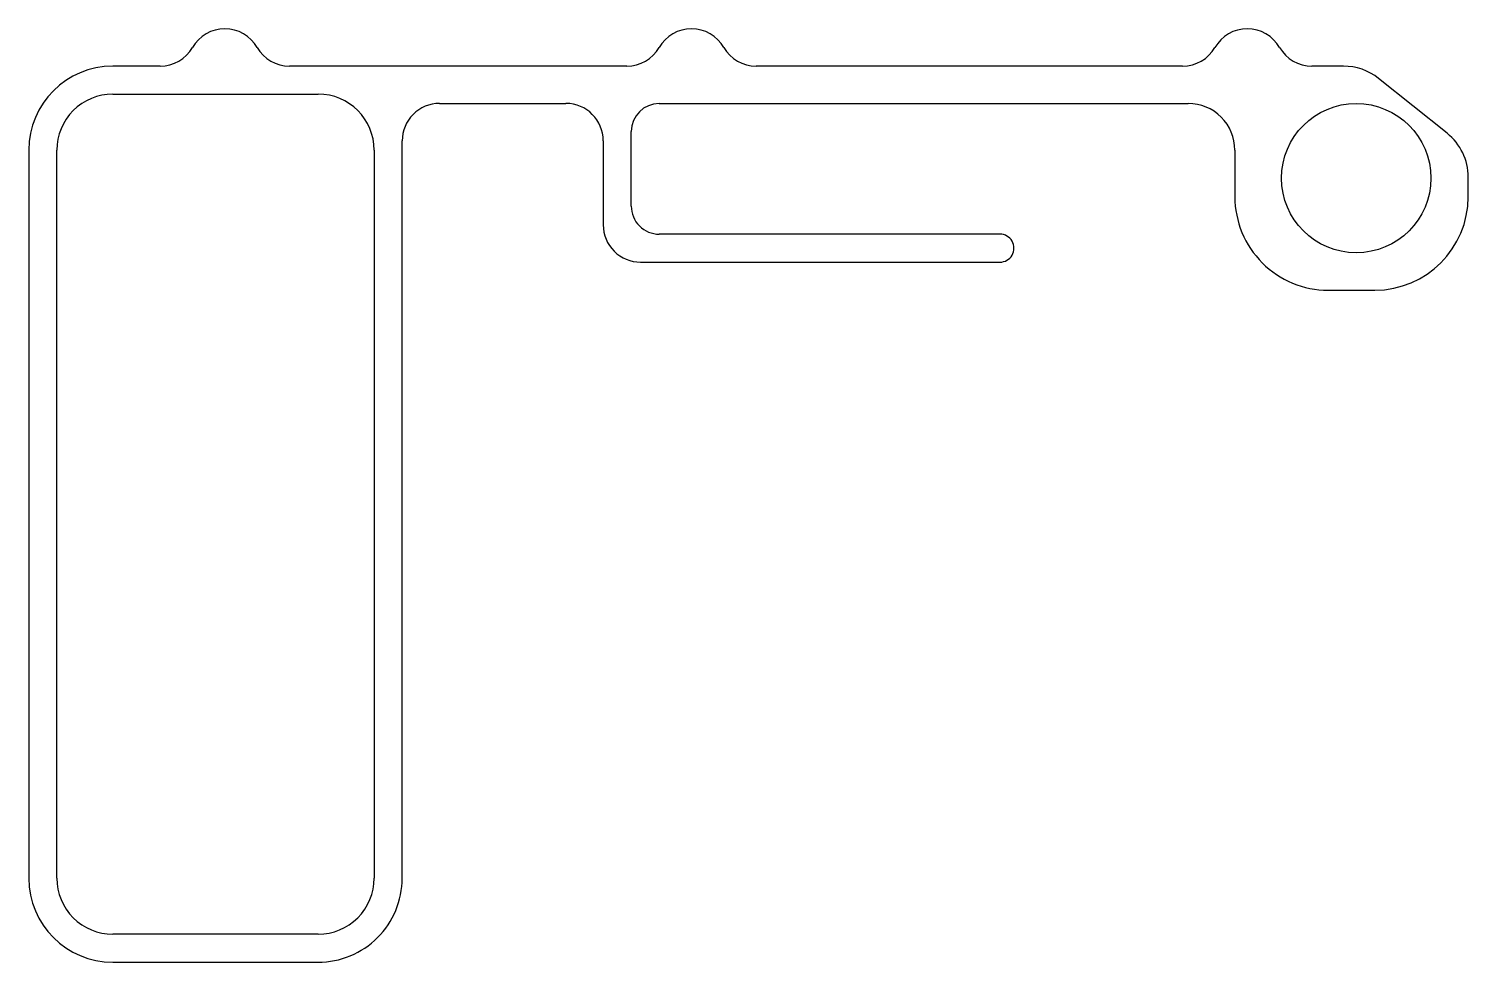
# Model space of a CAD drawing. Extents: x 2077.2 to 2154.3, y 1969.7 to 2019.7.
import ezdxf

# ---------------------------------------------------------------- set-up
doc = ezdxf.new("R2010")
doc.units = 0
doc.layers.get('0').update_dxf_attribs({"linetype": 'CONTINUOUS'})

msp = doc.modelspace()

# ---------------------------------------------------------------- linework, layer by layer
for p, q in [((2084.192, 2017.737), (2081.656, 2017.737)), ((2109.192, 2017.737), (2091.12, 2017.737)), ((2138.964, 2017.737), (2116.12, 2017.737)), ((2147.582, 2017.737), (2145.892, 2017.737)), ((2153.135, 2014.138), (2149.457, 2017.08)), ((2081.656, 2016.237), (2092.656, 2016.237)), ((2099.156, 2015.737), (2105.928, 2015.737)), ((2110.928, 2015.737), (2139.261, 2015.737)), ((2109.428, 2010.237), (2109.428, 2014.237)), ((2077.156, 2013.237), (2077.156, 1974.237)), ((2078.656, 1974.237), (2078.656, 2013.237)), ((2095.656, 2013.237), (2095.656, 1974.237)), ((2097.156, 1974.237), (2097.156, 2013.737)), ((2107.928, 2013.737), (2107.928, 2009.237)), ((2141.761, 2013.237), (2141.761, 2010.737)), ((2154.261, 2010.738), (2154.261, 2011.795)), ((2129.178, 2008.737), (2110.928, 2008.737)), ((2109.928, 2007.237), (2129.178, 2007.237)), ((2146.761, 2005.737), (2149.261, 2005.737)), ((2092.656, 1971.237), (2081.656, 1971.237)), ((2081.656, 1969.737), (2092.656, 1969.737))]:
    msp.add_line(p, q)
msp.add_circle((2148.261, 2011.737), 4)
for centre, radius, start, end in [((2087.656, 2017.737), 2, 29.99884, 150.00121), ((2112.656, 2017.737), 2, 30.00161, 149.99673), ((2142.428, 2017.737), 2, 30.00081, 149.99923), ((2084.192, 2019.737), 2, 270, 330.00121), ((2091.12, 2019.737), 2, 209.99884, 270.00085), ((2109.192, 2019.737), 2, 270.00085, 329.99673), ((2116.12, 2019.737), 2, 210.00161, 270.00039), ((2138.964, 2019.737), 2, 270.00079, 329.99923), ((2145.892, 2019.737), 2, 210.00081, 270), ((2081.656, 2013.237), 4.5, 90.00036, 180), ((2147.582, 2014.737), 3, 51.34043, 90), ((2081.656, 2013.237), 3, 90, 180.00036), ((2092.656, 2013.237), 3, 0.00062, 90), ((2099.156, 2013.737), 2, 90, 180.00021), ((2105.928, 2013.737), 2, 0, 90), ((2110.928, 2014.237), 1.5, 90.00036, 180), ((2139.261, 2013.237), 2.5, 0.00034, 90.00036), ((2151.261, 2011.795), 3, 0, 51.34043), ((2110.928, 2010.237), 1.5, 180, 270.00037), ((2146.761, 2010.737), 5, 180, 270.00034), ((2149.261, 2010.737), 5, 270.0007, 0.00034), ((2109.928, 2009.237), 2, 180, 270.00037), ((2129.178, 2007.987), 0.75, 270.00039, 90.00039), ((2081.656, 1974.237), 4.5, 180.00037, 270), ((2081.656, 1974.237), 3, 179.99982, 270.00037), ((2092.656, 1974.237), 3, 270, 0.00062), ((2092.656, 1974.237), 4.5, 270, 0.00155)]:
    msp.add_arc(centre, radius, start, end)

doc.saveas('drawing.dxf')
